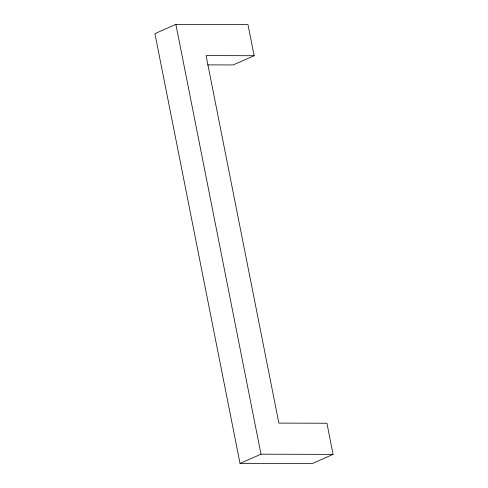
<?xml version="1.0" encoding="UTF-8"?>
<svg xmlns="http://www.w3.org/2000/svg" width="488" height="488" viewBox="0 0 488 488"><rect width="100%" height="100%" fill="white"/><g stroke="black" fill="none" stroke-linecap="round" stroke-linejoin="round"><path stroke-width="0.73" d="M175.887 24.4L154.916 33.629L240.023 463.423L312.113 463.6L333.084 454.371L326.917 423.23L278.849 423.108L206.082 55.602L254.144 55.717L247.977 24.577L175.887 24.4L260.988 454.194L240.023 463.423M254.144 55.717L233.179 64.947L207.644 64.886M260.988 454.194L333.084 454.371"/></g></svg>
